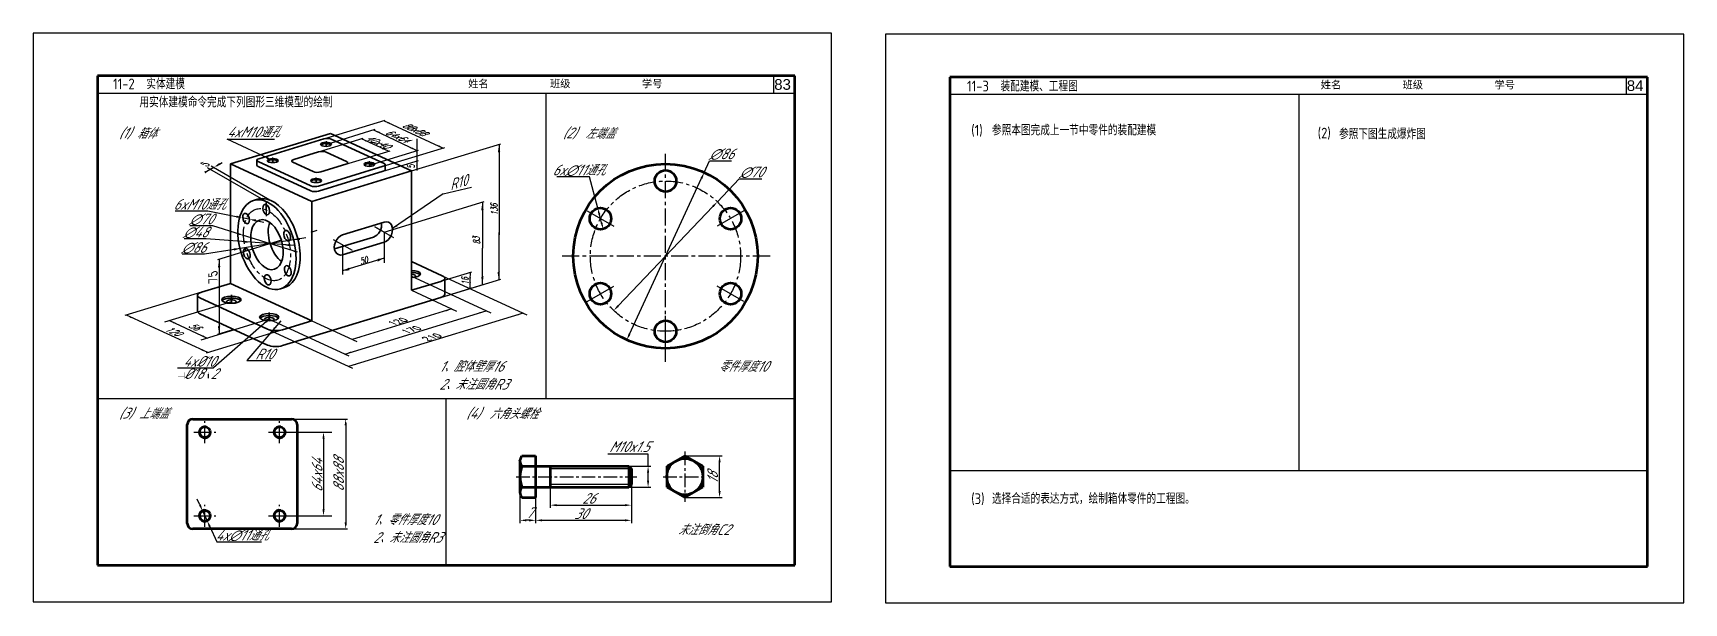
# Model space of a CAD drawing. Header units: millimetres. Extents: x 2195 to 3375, y 1151 to 1419.
# Drawn here: x 2605 to 3375, y 1151 to 1417 of the extents above; entities that cross this region are included whole.
import ezdxf

# ---------------------------------------------------------------- set-up
doc = ezdxf.new("R2010")
doc.units = ezdxf.units.MM
doc.header["$LTSCALE"] = 0.5
doc.header["$PDMODE"] = 33
doc.linetypes.add('CENTER', pattern=[50.8, 31.75, -6.35, 6.35, -6.35])
for name, color, linetype, lineweight in [('1', 7, 'Continuous', 53), ('1轮廓实线层', 7, 'Continuous', 30), ('粗实线', 7, 'Continuous', 53)]:
    doc.layers.add(name, color=color, linetype=linetype, lineweight=lineweight)
for name, color, linetype in [('2', 1, 'CENTER'), ('3中心线层', 1, 'CENTER'), ('7标注层', 7, 'Continuous'), ('图层2', 7, 'Continuous'), ('图层3', 1, 'CENTER'), ('尺寸标注', 250, 'Continuous'), ('文字', 7, 'Continuous'), ('细实线', 7, 'Continuous'), ('细实线层', 7, 'Continuous')]:
    doc.layers.add(name, color=color, linetype=linetype)
doc.styles.add('chinesef', font='simplex.shx', dxfattribs={"bigfont": 'gbcbig.shx'})
doc.styles.add('gb', font='gbenor.shx', dxfattribs={"bigfont": 'gbcbig.shx'})
doc.styles.add('样式 1', font='ARIAL.TTF', dxfattribs={"height": 5})
doc.styles.add('汉字', font='gbenor.shx', dxfattribs={"oblique": 30, "height": 5, "bigfont": 'gbcbig.shx'})
doc.dimstyles.new('GB-35$0', dxfattribs={"dimtxt": 3.5, "dimasz": 3, "dimexe": 1.25, "dimexo": 0, "dimgap": 0.5, "dimtad": 1, "dimdec": 0, "dimdsep": 46, "dimtxsty": '汉字', "dimcen": 2.5, "dimadec": 0, "dimazin": 2, "dimtfac": 1, "dimtdec": 0, "dimtmove": 0, "dimatfit": 3, "dimfxl": 0, "dimarcsym": 0})
doc.dimstyles.new('GB-35$3', dxfattribs={"dimtxt": 3.5, "dimasz": 3, "dimexe": 1.25, "dimexo": 0, "dimgap": 0.5, "dimtad": 1, "dimtoh": 1, "dimdec": 0, "dimdsep": 46, "dimtxsty": '汉字', "dimcen": 2.5, "dimadec": 0, "dimazin": 2, "dimtfac": 1, "dimtdec": 0, "dimtmove": 0, "dimatfit": 2, "dimfxl": 0, "dimarcsym": 0})

# ---------------------------------------------------------------- blocks, each defined once
blk = doc.blocks.new('*D41')
at = {"layer": 'Defpoints', "color": 0, "transparency": 16777216}
for p in [(2918.03, 1351.68), (2881.97, 1273.61)]:
    blk.add_point(p, dxfattribs=at)
at = {"layer": '尺寸标注', "color": 0, "lineweight": -2, "transparency": 16777216}
for p, q in [((2918.03, 1351.68), (2920.55, 1357.14)), ((2920.55, 1357.14), (2930.77, 1357.14)), ((2883.23, 1276.33), (2916.78, 1348.96))]:
    blk.add_line(p, q, dxfattribs=at)
at = {"layer": '尺寸标注', "color": 0, "transparency": 16777216}
for points in [[(2916.32, 1349.17), (2917.23, 1348.75), (2918.03, 1351.68)], [(2882.77, 1276.54), (2883.68, 1276.12), (2881.97, 1273.61)]]:
    blk.add_solid(points, dxfattribs=at)
at = {"layer": '尺寸标注', "color": 0, "transparency": 16777216, "insert": (2925.91, 1360.14), "char_height": 5, "attachment_point": 5, "style": '汉字'}
blk.add_mtext('∅86', dxfattribs=at)
blk = doc.blocks.new('*D42')
at = {"layer": 'Defpoints', "color": 0, "transparency": 16777216}
for p in [(2924.15, 1337.98), (2875.85, 1287.31)]:
    blk.add_point(p, dxfattribs=at)
at = {"layer": '尺寸标注', "color": 0, "lineweight": -2, "transparency": 16777216}
for p, q in [((2924.15, 1337.98), (2934.36, 1348.69)), ((2934.36, 1348.69), (2944.88, 1348.69)), ((2877.92, 1289.48), (2922.08, 1335.81))]:
    blk.add_line(p, q, dxfattribs=at)
at = {"layer": '尺寸标注', "color": 0, "transparency": 16777216}
for points in [[(2921.72, 1336.15), (2922.44, 1335.46), (2924.15, 1337.98)], [(2877.56, 1289.83), (2878.28, 1289.14), (2875.85, 1287.31)]]:
    blk.add_solid(points, dxfattribs=at)
at = {"layer": '尺寸标注', "color": 0, "transparency": 16777216, "insert": (2939.87, 1351.69), "char_height": 5, "attachment_point": 5, "style": '汉字'}
blk.add_mtext('∅70', dxfattribs=at)
blk = doc.blocks.new('*D43')
at = {"layer": 'Defpoints', "color": 0, "transparency": 16777216}
for p in [(2846.31, 1205.05), (2884.11, 1206.26), (2884.11, 1196.64)]:
    blk.add_point(p, dxfattribs=at)
at = {"layer": '尺寸标注', "color": 0, "lineweight": -2, "transparency": 16777216}
for p, q in [((2846.31, 1205.05), (2846.31, 1195.39)), ((2884.11, 1206.26), (2884.11, 1195.39)), ((2849.31, 1196.64), (2881.11, 1196.64))]:
    blk.add_line(p, q, dxfattribs=at)
at = {"layer": '尺寸标注', "color": 0, "transparency": 16777216}
for points in [[(2849.31, 1197.14), (2849.31, 1196.14), (2846.31, 1196.64)], [(2881.11, 1197.14), (2881.11, 1196.14), (2884.11, 1196.64)]]:
    blk.add_solid(points, dxfattribs=at)
blk = doc.blocks.new('*D44')
at = {"layer": 'Defpoints', "color": 0, "transparency": 16777216}
for p in [(2832.17, 1209.91), (2839.46, 1199.44), (2832.17, 1189.57)]:
    blk.add_point(p, dxfattribs=at)
at = {"layer": '尺寸标注', "color": 0, "lineweight": -2, "transparency": 16777216}
for p, q in [((2832.17, 1209.91), (2832.17, 1188.32)), ((2839.46, 1199.44), (2839.46, 1188.32)), ((2836.46, 1189.57), (2835.17, 1189.57))]:
    blk.add_line(p, q, dxfattribs=at)
at = {"layer": '尺寸标注', "color": 0, "transparency": 16777216}
for points in [[(2835.17, 1190.07), (2835.17, 1189.07), (2832.17, 1189.57)], [(2836.46, 1190.07), (2836.46, 1189.07), (2839.46, 1189.57)]]:
    blk.add_solid(points, dxfattribs=at)
blk = doc.blocks.new('*D45')
at = {"layer": 'Defpoints', "color": 0, "transparency": 16777216}
for p in [(2839.46, 1200.19), (2884.11, 1206.26), (2884.11, 1189.57)]:
    blk.add_point(p, dxfattribs=at)
at = {"layer": '尺寸标注', "color": 0, "lineweight": -2, "transparency": 16777216}
for p, q in [((2839.46, 1200.19), (2839.46, 1188.32)), ((2884.11, 1206.26), (2884.11, 1188.32)), ((2842.46, 1189.57), (2881.11, 1189.57))]:
    blk.add_line(p, q, dxfattribs=at)
at = {"layer": '尺寸标注', "color": 0, "transparency": 16777216}
for points in [[(2842.46, 1190.07), (2842.46, 1189.07), (2839.46, 1189.57)], [(2881.11, 1190.07), (2881.11, 1189.07), (2884.11, 1189.57)]]:
    blk.add_solid(points, dxfattribs=at)
blk = doc.blocks.new('*D46')
at = {"layer": 'Defpoints', "color": 0, "transparency": 16777216}
for p in [(2908.97, 1219.63), (2925.19, 1219.63), (2908.97, 1200.19)]:
    blk.add_point(p, dxfattribs=at)
at = {"layer": '尺寸标注', "color": 0, "lineweight": -2, "transparency": 16777216}
for p, q in [((2908.97, 1219.63), (2926.44, 1219.63)), ((2925.19, 1203.19), (2925.19, 1216.63)), ((2908.97, 1200.19), (2926.44, 1200.19))]:
    blk.add_line(p, q, dxfattribs=at)
at = {"layer": '尺寸标注', "color": 0, "transparency": 16777216}
for points in [[(2924.69, 1216.63), (2925.69, 1216.63), (2925.19, 1219.63)], [(2924.69, 1203.19), (2925.69, 1203.19), (2925.19, 1200.19)]]:
    blk.add_solid(points, dxfattribs=at)
blk = doc.blocks.new('*D47')
at = {"layer": 'Defpoints', "color": 0, "transparency": 16777216}
for p in [(2882.9, 1214.77), (2891.88, 1214.77), (2882.9, 1205.05)]:
    blk.add_point(p, dxfattribs=at)
at = {"layer": '尺寸标注', "color": 0, "lineweight": -2, "transparency": 16777216}
for p, q in [((2882.9, 1214.77), (2893.13, 1214.77)), ((2891.88, 1208.05), (2891.88, 1211.77)), ((2882.9, 1205.05), (2893.13, 1205.05))]:
    blk.add_line(p, q, dxfattribs=at)
at = {"layer": '尺寸标注', "color": 0, "transparency": 16777216}
for points in [[(2891.38, 1211.77), (2892.38, 1211.77), (2891.88, 1214.77)], [(2891.38, 1208.05), (2892.38, 1208.05), (2891.88, 1205.05)]]:
    blk.add_solid(points, dxfattribs=at)

msp = doc.modelspace()

# ---------------------------------------------------------------- hatches: boundary and pattern name
at = {"layer": '尺寸标注'}
msp.add_hatch(color=256, dxfattribs=at).paths.add_polyline_path([(2749.53, 1305.75), (2752.63, 1307.36), (2752.63, 1306.05)], flags=0)
at = {"layer": '细实线层'}
for points in [[(2763.99, 1371.52), (2767.06, 1370.48), (2765.96, 1370.14)], [(2768.64, 1375.84), (2771.71, 1374.85), (2770.62, 1374.51)], [(2758.32, 1367.37), (2760.3, 1366.03), (2761.39, 1366.37)], [(2770.94, 1361.54), (2768.97, 1362.87), (2767.87, 1362.54)], [(2784.18, 1361.85), (2781.11, 1362.89), (2782.21, 1363.23)], [(2796.41, 1363.03), (2793.34, 1364.03), (2794.44, 1364.36)], [(2822.43, 1364.79), (2822.98, 1361.25), (2821.89, 1360.92)], [(2784.07, 1359.26), (2783.8, 1361.03), (2784.35, 1361.2)], [(2784.07, 1356.94), (2784.35, 1355.17), (2783.8, 1355.01)], [(2814.68, 1337.86), (2815.23, 1334.32), (2814.13, 1333.99)], [(2772.78, 1325.48), (2774.07, 1326.93), (2775.31, 1326.68)], [(2692, 1311.19), (2692.55, 1307.65), (2691.45, 1307.32)], [(2768.92, 1311.68), (2765.81, 1310.08), (2765.81, 1311.38)], [(2808.93, 1305.06), (2808.52, 1302.15), (2809.34, 1302.4)], [(2808.93, 1297.64), (2809.34, 1300.55), (2808.52, 1300.3)], [(2814.68, 1299.4), (2814.13, 1302.94), (2815.23, 1303.27)], [(2822.29, 1301.72), (2821.74, 1305.26), (2822.83, 1305.6)], [(2648.83, 1285.18), (2651.9, 1284.18), (2650.81, 1283.85)], [(2800.5, 1288.07), (2797.84, 1286.92), (2796.95, 1287.33)], [(2816.51, 1287.2), (2813.85, 1286.05), (2812.96, 1286.46)], [(2833.73, 1286.13), (2831.07, 1284.97), (2830.18, 1285.38)], [(2668.84, 1282.62), (2671.91, 1281.63), (2670.81, 1281.29)], [(2692, 1276.44), (2691.45, 1279.98), (2692.55, 1280.31)], [(2715.29, 1283.21), (2714.35, 1281.72), (2713.05, 1281.93)], [(2716.92, 1278.04), (2717.47, 1279.55), (2718.81, 1279.39)], [(2686.51, 1274.47), (2683.44, 1275.47), (2684.53, 1275.8)], [(2753.96, 1273.86), (2756.62, 1275.01), (2757.51, 1274.6)], [(2686.7, 1267.71), (2683.63, 1268.71), (2684.73, 1269.04)], [(2750.58, 1267.06), (2753.24, 1268.21), (2754.13, 1267.8)], [(2752.29, 1261.25), (2754.95, 1262.4), (2755.84, 1261.99)]]:
    msp.add_hatch(color=256, dxfattribs=at).paths.add_polyline_path(points, flags=0)

# ---------------------------------------------------------------- linework, layer by layer
at = {"layer": '1', "color": 18, "linetype": 'Continuous', "lineweight": 35}
msp.add_ellipse((2697.71, 1291.44), major_axis=(-2.25, 0), ratio=0.375419, start_param=2.182977, end_param=7.241801, dxfattribs=at)
at = {"layer": '1轮廓实线层', "color": 18, "linetype": 'Continuous', "lineweight": 35}
for p, q in [((2743.84, 1369.82), (2697.31, 1355.6)), ((2781.71, 1352.35), (2743.84, 1369.82)), ((2740.75, 1367.32), (2710.5, 1358.08)), ((2740.75, 1367.32), (2740.75, 1367.32)), ((2768.88, 1355.83), (2744.26, 1367.19)), ((2697.31, 1355.6), (2697.31, 1299.99)), ((2697.31, 1355.6), (2735.18, 1338.13)), ((2709.58, 1357.35), (2709.58, 1355.03)), ((2710.14, 1356.76), (2734.76, 1345.4)), ((2710.14, 1354.44), (2734.76, 1343.09)), ((2734.76, 1343.09), (2710.14, 1354.44)), ((2735.86, 1352.03), (2726.39, 1356.4)), ((2735.86, 1352.03), (2726.39, 1356.4)), ((2726.75, 1357.72), (2738.38, 1361.28)), ((2726.75, 1357.72), (2738.38, 1361.28)), ((2738.27, 1345.27), (2768.52, 1354.51)), ((2751.01, 1355.45), (2739.37, 1351.9)), ((2751.01, 1355.45), (2739.37, 1351.9)), ((2741.9, 1361.14), (2751.37, 1356.77)), ((2741.9, 1361.14), (2751.37, 1356.77)), ((2768.52, 1354.51), (2768.52, 1354.51)), ((2769.44, 1352.92), (2769.44, 1355.24)), ((2735.18, 1338.13), (2781.71, 1352.35)), ((2738.27, 1342.95), (2768.52, 1352.19)), ((2768.52, 1352.19), (2738.27, 1342.95)), ((2781.71, 1352.35), (2781.71, 1296.74)), ((2709.96, 1339.16), (2708.02, 1338.57)), ((2735.18, 1338.13), (2735.18, 1282.52)), ((2768.92, 1328.51), (2749.53, 1322.59)), ((2749.53, 1322.59), (2768.92, 1328.51)), ((2763.87, 1321.58), (2745.7, 1316.03)), ((2749.53, 1313.32), (2768.92, 1319.25)), ((2768.92, 1319.25), (2749.53, 1313.32)), ((2796.01, 1303.53), (2781.71, 1310.12)), ((2781.71, 1296.74), (2795.29, 1300.89)), ((2797.13, 1294.93), (2797.13, 1302.34)), ((2681.89, 1294.39), (2681.89, 1286.98)), ((2683.01, 1293.21), (2714.57, 1278.65)), ((2697.31, 1299.99), (2683.73, 1295.85)), ((2697.31, 1299.99), (2735.18, 1282.52)), ((2735.18, 1282.52), (2697.31, 1299.99)), ((2720.59, 1297.45), (2722.52, 1298.04)), ((2721.61, 1270.96), (2795.29, 1293.47)), ((2721.61, 1270.96), (2795.29, 1293.47)), ((2683.01, 1285.79), (2714.57, 1271.23)), ((2683.01, 1285.79), (2714.57, 1271.23)), ((2721.61, 1278.38), (2735.18, 1282.52))]:
    msp.add_line(p, q, dxfattribs=at)
for centre, major_axis, ratio, start_param, end_param in [((2739.96, 1360.55), (2.5, 0), 0.375419, 0.683124, 2.25392), ((2739.96, 1360.55), (-2.5, 0), 0.375419, 3.824717, 5.395513), ((2741.82, 1364.4), (2.12, 0), 0.375419, 6.05835, 9.649613), ((2742.33, 1366.59), (-2.5, 0), 0.375419, 3.824717, 5.395513), ((2712.08, 1357.35), (-2.5, 0), 0.375419, 5.395513, 6.966309), ((2712.08, 1355.03), (-2.5, 0), 0.375419, 6.283185, 6.966309), ((2712.08, 1355.03), (-2.5, 0), 0.375419, 6.283185, 6.966309), ((2717, 1356.81), (-2.12, 0), 0.375419, 2.916758, 6.50802), ((2728.33, 1356.99), (2.5, 0), 0.375419, 2.25392, 3.824717), ((2728.33, 1356.99), (-2.5, 0), 0.375419, 5.395513, 6.966309), ((2749.43, 1356.18), (2.5, 0), 0.375419, 5.395513, 6.966309), ((2749.43, 1356.18), (-2.5, 0), 0.375419, 2.25392, 3.824717), ((2762.02, 1355.08), (-2.12, 0), 0.375419, 2.916758, 6.50802), ((2766.94, 1355.24), (-2.5, 0), 0.375419, 2.25392, 3.824717), ((2737.2, 1347.5), (2.12, 0), 0.375419, 6.05835, 9.649613), ((2737.8, 1352.63), (2.5, 0), 0.375419, 3.824717, 5.395513), ((2737.8, 1352.63), (-2.5, 0), 0.375419, 0.683124, 2.25392), ((2766.94, 1352.92), (-2.5, 0), 0.375419, 2.25392, 3.141593), ((2766.94, 1352.92), (-2.5, 0), 0.375419, 2.25392, 3.141593), ((2716.24, 1318.6), (6.28, -20.56), 0.585049, 6.202504, 9.505459), ((2736.69, 1346), (-2.5, 0), 0.375419, 0.683124, 2.25392), ((2736.69, 1343.68), (-2.5, 0), 0.375419, 0.683124, 2.25392), ((2736.69, 1343.68), (-2.5, 0), 0.375419, 0.683124, 2.25392), ((2722.45, 1320.5), (-3.51, 11.48), 0.585049, 0.651608, 2.489985), ((2763.87, 1326.21), (-2.09, -4.54), 0.718873, 0.57051, 2.306484), ((2768.92, 1323.88), (2.09, 4.54), 0.718873, 3.712103, 6.853696), ((2768.92, 1323.88), (2.09, 4.54), 0.718873, 3.712103, 6.853696), ((2749.53, 1317.96), (2.09, 4.54), 0.718873, 0.57051, 3.712103), ((2749.53, 1317.96), (2.09, 4.54), 0.718873, 0.57051, 3.712103), ((2781.31, 1304.36), (4.5, 0), 0.375419, 4.802388, 7.763983), ((2781.31, 1303.43), (-4.5, 0), 0.375419, 9.702657, 10.905576), ((2781.31, 1303.43), (-2.25, 0), 0.375419, 2.182977, 4.531652), ((2792.13, 1302.34), (-5, 0), 0.375419, 2.25392, 3.824717), ((2686.89, 1294.39), (-5, 0), 0.375419, 5.395513, 6.966309), ((2697.71, 1291.44), (-4.5, 0), 0.375419, 3.419472, 6.005306), ((2792.13, 1294.93), (-5, 0), 0.375419, 2.25392, 3.141593), ((2792.13, 1294.93), (-5, 0), 0.375419, 2.25392, 3.141593), ((2686.89, 1286.98), (-5, 0), 0.375419, 6.283185, 6.966309), ((2686.89, 1286.98), (-5, 0), 0.375419, 6.283185, 6.966309), ((2715.38, 1283.29), (4.5, 0), 0.375419, 0.277879, 2.863713), ((2715.38, 1283.29), (2.25, 0), 0.375419, 5.324569, 10.383394), ((2718.45, 1279.83), (-5, 0), 0.375419, 0.683124, 2.25392), ((2718.45, 1272.42), (-5, 0), 0.375419, 0.683124, 2.25392), ((2718.45, 1272.42), (-5, 0), 0.375419, 0.683124, 2.25392)]:
    msp.add_ellipse(centre, major_axis=major_axis, ratio=ratio, start_param=start_param, end_param=end_param, dxfattribs=at)
for centre, major_axis, ratio in [((2741.82, 1364.75), (2.5, 0), 0.375419), ((2717, 1357.16), (2.5, 0), 0.375419), ((2762.02, 1355.43), (-2.5, 0), 0.375419), ((2737.2, 1347.84), (2.5, 0), 0.375419), ((2714.3, 1318.01), (6.28, -20.56), 0.585049), ((2704.57, 1330.18), (0.73, -2.39), 0.585049), ((2704.57, 1330.18), (0.73, -2.39), 0.585049), ((2713.97, 1334.37), (0.73, -2.39), 0.585049), ((2713.97, 1334.37), (0.73, -2.39), 0.585049), ((2714.3, 1318.01), (3.51, -11.48), 0.585049), ((2714.3, 1318.01), (3.51, -11.48), 0.585049), ((2723.7, 1322.2), (0.73, -2.39), 0.585049), ((2723.7, 1322.2), (0.73, -2.39), 0.585049), ((2704.91, 1313.81), (0.73, -2.39), 0.585049), ((2704.91, 1313.81), (0.73, -2.39), 0.585049), ((2724.03, 1305.84), (0.73, -2.39), 0.585049), ((2724.03, 1305.84), (0.73, -2.39), 0.585049), ((2714.64, 1301.64), (0.73, -2.39), 0.585049), ((2714.64, 1301.64), (0.73, -2.39), 0.585049), ((2697.71, 1292.37), (4.5, 0), 0.375419), ((2715.38, 1284.22), (4.5, 0), 0.375419)]:
    msp.add_ellipse(centre, major_axis=major_axis, ratio=ratio, dxfattribs=at)
at = {"layer": '3中心线层', "color": 7, "ltscale": 0.4}
for p, q in [((2908.97, 1221.57), (2908.97, 1198.24)), ((2830.47, 1209.91), (2886.58, 1209.91)), ((2898.87, 1209.91), (2919.07, 1209.91))]:
    msp.add_line(p, q, dxfattribs=at)
at = {"layer": '图层2'}
for p, q in [((2686.76, 1333.82), (2701.55, 1330.8)), ((2705.84, 1329.92), (2703.46, 1330.41)), ((2707.6, 1329.56), (2712.84, 1328.49)), ((2692, 1311.19), (2692, 1276.44)), ((2714.57, 1278.65), (2754.14, 1260.39)), ((2715.38, 1283.29), (2752.45, 1266.19))]:
    msp.add_line(p, q, dxfattribs=at)
for points in [[(2700.18, 1331.59), (2699.98, 1330.61), (2703.02, 1330.5)], [(2709.17, 1329.75), (2708.97, 1328.77), (2706.13, 1329.86)]]:
    msp.add_solid(points, dxfattribs=at)
at = {"layer": '图层3', "color": 7, "ltscale": 0.5}
for p, q in [((2900, 1263.42), (2900, 1361.64)), ((2948.69, 1312.65), (2851.73, 1312.65)), ((2685.35, 1225.49), (2685.35, 1235.73)), ((2720.17, 1225.49), (2720.17, 1235.73)), ((2680.23, 1230.61), (2690.47, 1230.61)), ((2715.05, 1230.61), (2725.29, 1230.61)), ((2685.35, 1186.58), (2685.35, 1196.82)), ((2720.17, 1186.58), (2720.17, 1196.82)), ((2680.23, 1191.7), (2690.47, 1191.7)), ((2715.05, 1191.7), (2725.29, 1191.7))]:
    msp.add_line(p, q, dxfattribs=at)
msp.add_circle((2900, 1312.65), 35, dxfattribs=at)
msp.add_ellipse((2714.3, 1318.01), major_axis=(5.06, -16.55), ratio=0.585049, dxfattribs=at)
at = {"layer": '尺寸标注'}
for p, q in [((3195.04, 1388.06), (3195.04, 1212.71)), ((2717, 1357.16), (2695.82, 1367.2)), ((2695.82, 1367.2), (2717.76, 1367.2)), ((2741.82, 1366.3), (2741.82, 1364.15)), ((2741.82, 1363.81), (2741.82, 1365.97)), ((2715.62, 1338.78), (2688.32, 1354.54)), ((2688.63, 1353.53), (2689.51, 1354.04)), ((2690.81, 1354.79), (2693.41, 1356.29)), ((2717, 1356.22), (2717, 1358.63)), ((2717, 1358.1), (2717, 1356.22)), ((2762.02, 1354.49), (2762.02, 1356.89)), ((2762.02, 1355.43), (2762.02, 1356.37)), ((2762.02, 1356.37), (2762.02, 1354.49)), ((2688.63, 1353.53), (2685.45, 1351.7)), ((2713.97, 1338.08), (2686.67, 1353.85)), ((2737.2, 1346.91), (2737.2, 1349.31)), ((2737.2, 1348.78), (2737.2, 1346.91)), ((2864.53, 1349.61), (2849.37, 1349.61)), ((2868.41, 1334.98), (2864.53, 1349.61)), ((2796.34, 1341.73), (2809.56, 1344.79)), ((2671.52, 1333.82), (2686.76, 1333.82)), ((2713.97, 1334.37), (2713.97, 1337.63)), ((2713.97, 1337.63), (2713.97, 1331.3)), ((2863.46, 1333.74), (2875.89, 1326.57)), ((2870.2, 1328.21), (2869.18, 1332.08)), ((2936.54, 1333.74), (2924.12, 1326.57)), ((2689.07, 1326.79), (2678.44, 1326.79)), ((2701.97, 1322.76), (2689.07, 1326.79)), ((2734.83, 1323.89), (2737.72, 1324.71)), ((2768.92, 1323.88), (2764.6, 1326.38)), ((2764.6, 1326.38), (2773.32, 1321.34)), ((2686.05, 1320.7), (2675.66, 1320.7)), ((2699.08, 1315.77), (2685.15, 1313.52)), ((2706.79, 1319.14), (2686.05, 1320.7)), ((2732.37, 1321.17), (2699.08, 1315.77)), ((2728.57, 1314.46), (2702.88, 1322.48)), ((2727.33, 1317.6), (2706.81, 1319.14)), ((2745.21, 1320.45), (2753.93, 1315.42)), ((2685.15, 1313.52), (2674.76, 1313.52)), ((2808.9, 1303.21), (2808.9, 1299.31)), ((2697.71, 1291.44), (2697.71, 1294.57)), ((2697.71, 1294.57), (2697.71, 1290.68)), ((2863.46, 1291.55), (2875.89, 1298.72)), ((2936.54, 1291.55), (2924.12, 1298.72)), ((2715.38, 1283.29), (2715.38, 1286.41)), ((2715.38, 1286.41), (2715.38, 1282.53)), ((2900, 1270.45), (2900, 1284.8)), ((2715.38, 1283.29), (2689.33, 1260.66)), ((2704.92, 1264.04), (2716.17, 1264.04)), ((2672.64, 1260.66), (2689.33, 1260.66)), ((2797.8, 1168.62), (2797.8, 1246.38)), ((2725.8, 1236.76), (2751.78, 1236.76)), ((2750.98, 1234.84), (2750.98, 1187.48)), ((2720.17, 1230.61), (2741.45, 1230.61)), ((2720.17, 1230.61), (2744.5, 1230.61)), ((2740.65, 1228.69), (2740.65, 1193.62)), ((2891.88, 1220.39), (2873.14, 1220.39)), ((2891.88, 1214.77), (2891.88, 1220.39)), ((3032.54, 1212.71), (3357.54, 1212.71)), ((2839.46, 1200.19), (2839.46, 1194.39)), ((2683.04, 1196.76), (2681.8, 1199.49)), ((2684.29, 1194.03), (2686.41, 1189.37)), ((2687.66, 1186.64), (2690.93, 1179.48)), ((2720.17, 1191.7), (2741.45, 1191.7)), ((2720.17, 1191.7), (2744.5, 1191.7)), ((2725.8, 1185.56), (2751.78, 1185.56)), ((2690.93, 1179.48), (2711.74, 1179.48))]:
    msp.add_line(p, q, dxfattribs=at)
at = {"layer": '尺寸标注', "const_width": 0.1}
for points in [[(2672.84, 1258.5), (2672.84, 1256.4), (2675.86, 1256.4), (2675.86, 1258.5)], [(2685.9, 1258.55), (2687.95, 1258.55)], [(2686.93, 1258.55), (2686.93, 1256.1)]]:
    msp.add_lwpolyline(points, dxfattribs=at)
at = {"layer": '尺寸标注'}
msp.add_lwpolyline([(2686.93, 1257.66), (2686.93, 1255.75)], dxfattribs=at)
for points in [[(2692.03, 1356.07), (2692.53, 1355.2), (2689.68, 1354.14)], [(2714.5, 1358.89), (2714.07, 1357.98), (2717, 1357.16)], [(2685.07, 1352.06), (2685.57, 1351.19), (2687.92, 1353.12)], [(2869.66, 1332.21), (2868.69, 1331.95), (2868.41, 1334.98)], [(2700.68, 1323.66), (2700.38, 1322.71), (2703.39, 1322.29)], [(2870.69, 1328.34), (2869.72, 1328.09), (2870.97, 1325.31)], [(2698.79, 1316.23), (2698.95, 1315.25), (2701.83, 1316.22)], [(2703.74, 1319.88), (2703.67, 1318.88), (2706.7, 1319.15)], [(2724.75, 1318.29), (2724.67, 1317.3), (2721.52, 1318.02)], [(2728.11, 1315.13), (2727.81, 1314.18), (2725.09, 1315.55)], [(2729.55, 1321.22), (2729.71, 1320.23), (2726.67, 1320.24)], [(2750.48, 1233.77), (2751.48, 1233.77), (2750.98, 1236.77)], [(2740.15, 1227.61), (2741.15, 1227.61), (2740.65, 1230.61)], [(2683.5, 1196.97), (2682.59, 1196.55), (2684.29, 1194.03)], [(2740.15, 1194.7), (2741.15, 1194.7), (2740.65, 1191.7)], [(2688.11, 1186.85), (2687.2, 1186.44), (2686.41, 1189.37)], [(2750.48, 1188.56), (2751.48, 1188.56), (2750.98, 1185.56)]]:
    msp.add_solid(points, dxfattribs=at)
at = {"layer": '粗实线', "color": 7}
for p, q in [((2960.3, 1396.62), (2635.3, 1396.62)), ((2635.3, 1396.62), (2635.3, 1168.62)), ((2960.3, 1168.62), (2960.3, 1396.62)), ((3357.54, 1396.06), (3032.54, 1396.06)), ((3032.54, 1396.06), (3032.54, 1168.06)), ((3357.54, 1168.06), (3357.54, 1396.06)), ((2677.16, 1188.12), (2677.16, 1234.2)), ((2679.72, 1236.76), (2725.8, 1236.76)), ((2728.36, 1234.2), (2728.36, 1188.12)), ((2725.8, 1185.56), (2679.72, 1185.56)), ((2635.3, 1168.62), (2960.3, 1168.62)), ((3032.54, 1168.06), (3357.54, 1168.06))]:
    msp.add_line(p, q, dxfattribs=at)
at = {"layer": '粗实线', "ltscale": 0.2}
for p, q in [((2832.17, 1217.2), (2833.06, 1219.63)), ((2832.17, 1217.2), (2832.17, 1202.62)), ((2833.06, 1219.63), (2839.46, 1219.63)), ((2839.46, 1219.63), (2839.46, 1200.19)), ((2908.97, 1219.63), (2900.55, 1214.77)), ((2908.97, 1219.63), (2917.39, 1214.77)), ((2833.06, 1214.77), (2839.46, 1214.77)), ((2839.46, 1214.77), (2860.42, 1214.77)), ((2846.31, 1214.77), (2846.31, 1205.05)), ((2860.42, 1214.77), (2882.9, 1214.77)), ((2882.9, 1214.77), (2884.11, 1213.55)), ((2882.9, 1214.77), (2882.9, 1205.05)), ((2884.11, 1213.55), (2884.11, 1206.26)), ((2900.55, 1214.77), (2900.55, 1205.05)), ((2917.39, 1214.77), (2917.39, 1205.05)), ((2833.06, 1205.05), (2839.46, 1205.05)), ((2833.06, 1200.19), (2839.46, 1200.19)), ((2839.46, 1205.05), (2860.42, 1205.05)), ((2860.42, 1205.05), (2882.9, 1205.05)), ((2884.11, 1206.26), (2882.9, 1205.05)), ((2900.55, 1205.05), (2908.97, 1200.19)), ((2908.97, 1200.19), (2917.39, 1205.05))]:
    msp.add_line(p, q, dxfattribs=at)
at = {"layer": '粗实线', "color": 7}
for centre, radius in [((2900, 1312.65), 43), ((2900, 1347.65), 5), ((2869.69, 1330.15), 5), ((2930.31, 1330.15), 5), ((2869.69, 1295.15), 5), ((2930.31, 1295.15), 5), ((2900, 1277.65), 5), ((2685.35, 1230.61), 2.56), ((2720.17, 1230.61), 2.56), ((2685.35, 1191.7), 2.56), ((2720.17, 1191.7), 2.56)]:
    msp.add_circle(centre, radius, dxfattribs=at)
at = {"layer": '粗实线', "ltscale": 0.2}
msp.add_circle((2908.97, 1209.91), 8.42, dxfattribs=at)
at = {"layer": '粗实线', "color": 7}
for centre, start, end in [((2679.72, 1234.2), 90, 180), ((2685.35, 1230.61), 75, 345), ((2720.17, 1230.61), 75, 345), ((2725.8, 1234.2), 0, 90), ((2685.35, 1191.7), 75, 345), ((2720.17, 1191.7), 75, 345), ((2679.72, 1188.12), 180, 270), ((2725.8, 1188.12), 270, 0)]:
    msp.add_arc(centre, 2.56, start, end, dxfattribs=at)
at = {"layer": '粗实线', "ltscale": 0.2}
for centre, radius, start, end in [((2835.95, 1217.2), 3.78, 180, 220), ((2845.97, 1209.91), 13.79, 159.37179, 200.62821), ((2835.95, 1202.62), 3.78, 140, 220)]:
    msp.add_arc(centre, radius, start, end, dxfattribs=at)
at = {"layer": '细实线', "color": 7}
for p, q in [((2977.3, 1416.62), (2605.3, 1416.62)), ((2605.3, 1416.62), (2605.3, 1151.62)), ((2977.3, 1151.62), (2977.3, 1416.62)), ((3374.54, 1416.06), (3002.54, 1416.06)), ((3002.54, 1416.06), (3002.54, 1151.06)), ((3374.54, 1151.06), (3374.54, 1416.06)), ((2950.3, 1396.62), (2950.3, 1388.62)), ((3347.54, 1396.06), (3347.54, 1388.06)), ((2635.3, 1388.62), (2960.3, 1388.62)), ((2844.37, 1246.38), (2844.37, 1388.62)), ((3032.54, 1388.06), (3357.54, 1388.06)), ((2635.3, 1246.38), (2960.3, 1246.38)), ((2605.3, 1151.62), (2977.3, 1151.62)), ((3002.54, 1151.06), (3374.54, 1151.06))]:
    msp.add_line(p, q, dxfattribs=at)
at = {"layer": '细实线', "ltscale": 0.2}
for p, q in [((2884.11, 1213.55), (2846.31, 1213.55)), ((2884.11, 1206.26), (2846.31, 1206.26))]:
    msp.add_line(p, q, dxfattribs=at)
at = {"layer": '细实线层'}
for p, q in [((2740.75, 1367.32), (2769.42, 1376.08)), ((2741.82, 1364.75), (2764.76, 1371.75)), ((2763.99, 1371.52), (2784.18, 1361.85)), ((2768.64, 1375.84), (2796.41, 1363.03)), ((2738.38, 1361.28), (2759.1, 1367.6)), ((2751.01, 1355.45), (2771.72, 1361.78)), ((2770.94, 1361.54), (2758.32, 1367.37)), ((2762.02, 1355.08), (2784.96, 1362.09)), ((2768.52, 1354.51), (2797.19, 1363.27)), ((2781.71, 1352.35), (2823.21, 1365.03)), ((2784.07, 1367.37), (2784.07, 1352.54)), ((2822.43, 1364.79), (2822.43, 1322.55)), ((2768.52, 1354.51), (2784.85, 1359.5)), ((2768.52, 1352.19), (2784.85, 1357.18)), ((2796.34, 1341.73), (2772.78, 1325.48)), ((2768.92, 1323.88), (2815.45, 1338.1)), ((2814.68, 1337.86), (2814.68, 1316.31)), ((2768.92, 1323.88), (2768.92, 1309.56)), ((2822.43, 1301.77), (2822.43, 1323.62)), ((2721.01, 1320.09), (2691.23, 1310.96)), ((2749.53, 1317.96), (2749.53, 1304.18)), ((2814.68, 1299.4), (2814.68, 1316.31)), ((2768.92, 1311.68), (2749.53, 1305.75)), ((2781.31, 1303.43), (2818.58, 1286.24)), ((2781.71, 1296.74), (2809.71, 1305.29)), ((2795.29, 1293.47), (2823.21, 1302)), ((2796.01, 1303.53), (2835.4, 1285.36)), ((2808.93, 1305.06), (2808.93, 1303.67)), ((2683.73, 1295.85), (2648.05, 1284.95)), ((2781.71, 1296.74), (2802.66, 1287.08)), ((2795.29, 1293.47), (2815.45, 1299.63)), ((2795.29, 1293.47), (2809.71, 1297.88)), ((2808.93, 1297.64), (2808.93, 1299.03)), ((2686.7, 1267.71), (2648.83, 1285.18)), ((2697.71, 1291.44), (2666.56, 1281.93)), ((2750.58, 1267.06), (2816.51, 1287.2)), ((2833.73, 1286.13), (2752.29, 1261.25)), ((2800.5, 1288.07), (2753.96, 1273.86)), ((2668.84, 1282.62), (2686.51, 1274.47)), ((2715.38, 1283.29), (2683.54, 1273.56)), ((2721.61, 1278.38), (2685.93, 1267.47)), ((2698.79, 1278.51), (2691.23, 1276.2)), ((2720.75, 1282.51), (2704.92, 1264.04)), ((2735.18, 1282.52), (2756.19, 1272.83))]:
    msp.add_line(p, q, dxfattribs=at)

# ---------------------------------------------------------------- texts
at = {"layer": '1轮廓实线层', "color": 18, "linetype": 'Continuous', "lineweight": 13, "extrusion": (0.631219, -0.291177, 0.718873), "attachment_point": 7, "style": 'chinesef'}
for s, insert, char_height, text_direction in [('\\W0.7142;50', (2758.15, 1308.62, -0.05), 3.5, (0.775605, 0.236972, -0.585049)), ('\\W0.7142;75', (2691.04, 1300.61, -0.07), 5, (0, 0.926855, 0.375419))]:
    msp.add_mtext(s, dxfattribs=dict(at, insert=insert, char_height=char_height, text_direction=text_direction))
at = {"layer": '2', "color": 1, "ltscale": 0.3, "char_height": 5, "width": 10, "attachment_point": 5, "style": '样式 1'}
for s, insert in [('83', (2954.54, 1392.62)), ('84', (3351.79, 1392.06))]:
    msp.add_mtext(s, dxfattribs=dict(at, insert=insert))
at = {"layer": '7标注层', "color": 0, "insert": (2683.5, 1329.79), "char_height": 5, "attachment_point": 5, "style": '汉字'}
msp.add_mtext('∅70', dxfattribs=at)
at = {"layer": '图层2', "insert": (2682.76, 1336.82), "char_height": 5, "attachment_point": 5, "style": '汉字'}
msp.add_mtext('6xM10通孔', dxfattribs=at)
at = {"layer": '尺寸标注', "style": '汉字', "oblique": 30}
for s, p in [('4xM10通孔', (2695.61, 1368.03)), ('4x%%C10', (2675.21, 1261.16)), ('%%C18', (2675.5, 1255.43))]:
    msp.add_text(s, height=5, dxfattribs=at).set_placement(p)
at = {"layer": '尺寸标注', "char_height": 5, "attachment_point": 5, "style": '汉字'}
for s, insert in [('6x∅11通孔', (2859.44, 1352.61)), ('∅48', (2680.89, 1323.7)), ('∅86', (2680, 1316.52)), ('M10x1.5', (2882.96, 1223.9)), ('26', (2864.07, 1199.78)), ('7', (2836.34, 1193.08)), ('30', (2860.34, 1192.67)), ('4x∅11通孔', (2702.52, 1182.48))]:
    msp.add_mtext(s, dxfattribs=dict(at, insert=insert))
at = {"layer": '尺寸标注', "insert": (2798.41, 1348.08), "char_height": 5, "width": 11.0501, "attachment_point": 1, "rotation": 16.64057, "style": '汉字'}
msp.add_mtext('R10', dxfattribs=at)
at = {"layer": '尺寸标注', "char_height": 5, "width": 11.0501, "attachment_point": 1, "style": '汉字'}
for s, insert in [('R10', (2708.72, 1269.53)), ('2', (2687.99, 1260.42))]:
    msp.add_mtext(s, dxfattribs=dict(at, insert=insert))
at = {"layer": '尺寸标注', "char_height": 5, "attachment_point": 5, "rotation": 90, "style": '汉字'}
for s, insert in [('64x64', (2737.69, 1210.37)), ('88x88', (2747.68, 1210.66)), ('18', (2921.96, 1209.22))]:
    msp.add_mtext(s, dxfattribs=dict(at, insert=insert))
at = {"layer": '文字', "color": 7, "char_height": 3.5, "width": 313.5, "attachment_point": 4}
for insert in [(2803.27, 1392.85), (3200.52, 1392.29)]:
    msp.add_mtext('{\\fSimSun|b0|i0|c134|p2;  姓名            班级              学号}', dxfattribs=dict(at, insert=insert))
at = {"layer": '细实线', "color": 7, "char_height": 5, "attachment_point": 1}
for s, insert, width, style in [('  11-2  实体建模', (2637.18, 1395.43), 115.9218, 'gb'), ('  11-3  装配建模、工程图', (3035.08, 1394.38), 115.9218, 'gb'), ('箱体', (2653.56, 1372.33), 113.6791, '汉字'), ('左端盖', (2862.53, 1372.33), 113.6791, '汉字'), ('(1)', (3042.46, 1373.79), 115.9218, 'gb'), ('     参照本图完成上一节中零件的装配建模', (3038.56, 1373.91), 115.9218, 'gb'), ('(2)', (3203.88, 1372.49), 115.9218, 'gb'), ('     参照下图生成爆炸图', (3200.25, 1372.16), 115.9218, 'gb'), ('1、腔体壁厚16     \\P2、未注圆角R3', (2794.52, 1263.8), 115.9218, '汉字'), ('零件厚度10   ', (2924.49, 1263.8), 115.9218, '汉字'), ('上端盖', (2654.63, 1241.85), 113.6791, '汉字'), ('六角头螺栓', (2817.89, 1241.74), 115.9218, '汉字'), ('(3)', (3042.46, 1202.12), 115.9218, 'gb'), ('     选择合适的表达方式，绘制箱体零件的工程图。', (3038.56, 1202.24), 115.9218, 'gb'), ('1、零件厚度10     \\P2、未注圆角R3', (2763.71, 1192.41), 115.9218, '汉字'), ('未注倒角C2', (2905.72, 1187.7), 115.9218, '汉字')]:
    msp.add_mtext(s, dxfattribs=dict(at, insert=insert, width=width, style=style))
for s, width, insert, style in [('     用实体建模命令完成下列图形三维模型的绘制', 115.9218, (2641.32, 1386.94), 'gb'), ('(1)', 19.0406, (2645.21, 1372.59), '汉字'), ('(2)', 19.0406, (2852.03, 1372.59), '汉字'), ('(3)', 19.0406, (2645.21, 1241.99), '汉字'), ('(4)', 19.0406, (2807.01, 1241.99), '汉字')]:
    msp.add_mtext_dynamic_manual_height_columns(s, width=width, gutter_width=25, heights=[0], dxfattribs=dict(at, insert=insert, style=style))
at = {"layer": '细实线层', "extrusion": (-2.77556e-17, 0.926855, 0.375419), "char_height": 5, "attachment_point": 7, "style": 'chinesef'}
for s, insert, text_direction in [('{\\W0.7481;64x64}', (2769.04, 1369.75, 0.06), (0.631219, -0.291177, 0.718873)), ('{\\W0.7481;88x88}', (2777.1, 1373, 0.06), (0.631219, -0.291177, 0.718873)), ('{\\W0.7481;40x40}', (2759.95, 1367.07, 0.06), (0.631219, -0.291177, 0.718873)), ('{\\W0.7481;5}', (2685.84, 1354.4, 0.06), (0.775605, 0.236972, -0.585049)), ('\\W0.7481;120', (2666.45, 1278.08, 0.06), (0.631219, -0.291177, 0.718873)), ('\\W0.7358;56', (2677.35, 1279.72, 0.06), (0.631219, -0.291177, 0.718873)), ('\\W0.7481;120', (2773.16, 1280.32, 0.06), (0.775605, 0.236972, -0.585049)), ('\\W0.7481;170', (2779.47, 1276.48, 0.06), (0.775605, 0.236972, -0.585049)), ('\\W0.7481;210', (2788.94, 1273.04, 0.06), (0.775605, 0.236972, -0.585049))]:
    msp.add_mtext(s, dxfattribs=dict(at, insert=insert, text_direction=text_direction))
at = {"layer": '细实线层', "extrusion": (0.291177, 0.631219, 0.718873), "insert": (2783.28, 1353.83, -0.05), "char_height": 3.5, "attachment_point": 7, "text_direction": (-0.236972, 0.775605, -0.585049), "style": 'chinesef'}
msp.add_mtext('\\W0.7734;5', dxfattribs=at)
at = {"layer": '细实线层', "extrusion": (0.429541, 0.546549, 0.718873), "insert": (2821.97, 1331.62, -0.05), "char_height": 3.5, "attachment_point": 7, "text_direction": (-0.050764, 0.809408, -0.585049), "style": 'chinesef'}
msp.add_mtext('\\W0.7634;136', dxfattribs=at)
at = {"layer": '细实线层', "extrusion": (0.408034, 0.562787, 0.718873), "char_height": 3.5, "attachment_point": 7, "text_direction": (-0.082099, 0.806832, -0.585049), "style": 'chinesef'}
for s, insert in [('\\W0.7142;83', (2813.65, 1318.35, -0.05)), ('{\\W0.7142;16}', (2808.4, 1299.43, -0.05))]:
    msp.add_mtext(s, dxfattribs=dict(at, insert=insert))

# ---------------------------------------------------------------- dimensions: what is measured, and where the dimension line sits
at = {"layer": '尺寸标注'}
for p1, p2, picture, middle in [((2881.97, 1273.61), (2918.03, 1351.68), '*D41', (2925.91, 1357.14)), ((2875.85, 1287.31), (2924.15, 1337.98), '*D42', (2939.87, 1348.69))]:
    dim = msp.add_diameter_dim_2p(p1=p1, p2=p2, dimstyle='GB-35$3', dxfattribs=at)
    dim.commit()
    dim.dimension.update_dxf_attribs({"geometry": picture, "text_midpoint": middle, "dimtype": 163})
for base, p1, p2, picture, middle in [((2925.19, 1219.63), (2908.97, 1200.19), (2908.97, 1219.63), '*D46', (2925.19, 1209.91)), ((2891.88, 1214.77), (2882.9, 1205.05), (2882.9, 1214.77), '*D47', (2891.88, 1209.91))]:
    dim = msp.add_linear_dim(base=base, p1=p1, p2=p2, angle=90, text=' ', dimstyle='GB-35$0', override={"dimtoh": 1, "dimatfit": 2}, dxfattribs=at)
    dim.commit()
    dim.dimension.update_dxf_attribs({"geometry": picture, "text_midpoint": middle})
for base, p1, p2, picture, middle in [((2832.17, 1189.57), (2839.46, 1199.44), (2832.17, 1209.91), '*D44', (2835.82, 1189.57)), ((2884.11, 1189.57), (2839.46, 1200.19), (2884.11, 1206.26), '*D45', (2861.79, 1189.57)), ((2884.11, 1196.64), (2846.31, 1205.05), (2884.11, 1206.26), '*D43', (2865.21, 1196.64))]:
    dim = msp.add_linear_dim(base=base, p1=p1, p2=p2, text=' ', dimstyle='GB-35$0', override={"dimtoh": 1, "dimatfit": 2}, dxfattribs=at)
    dim.commit()
    dim.dimension.update_dxf_attribs({"geometry": picture, "text_midpoint": middle})

doc.saveas('drawing.dxf')
